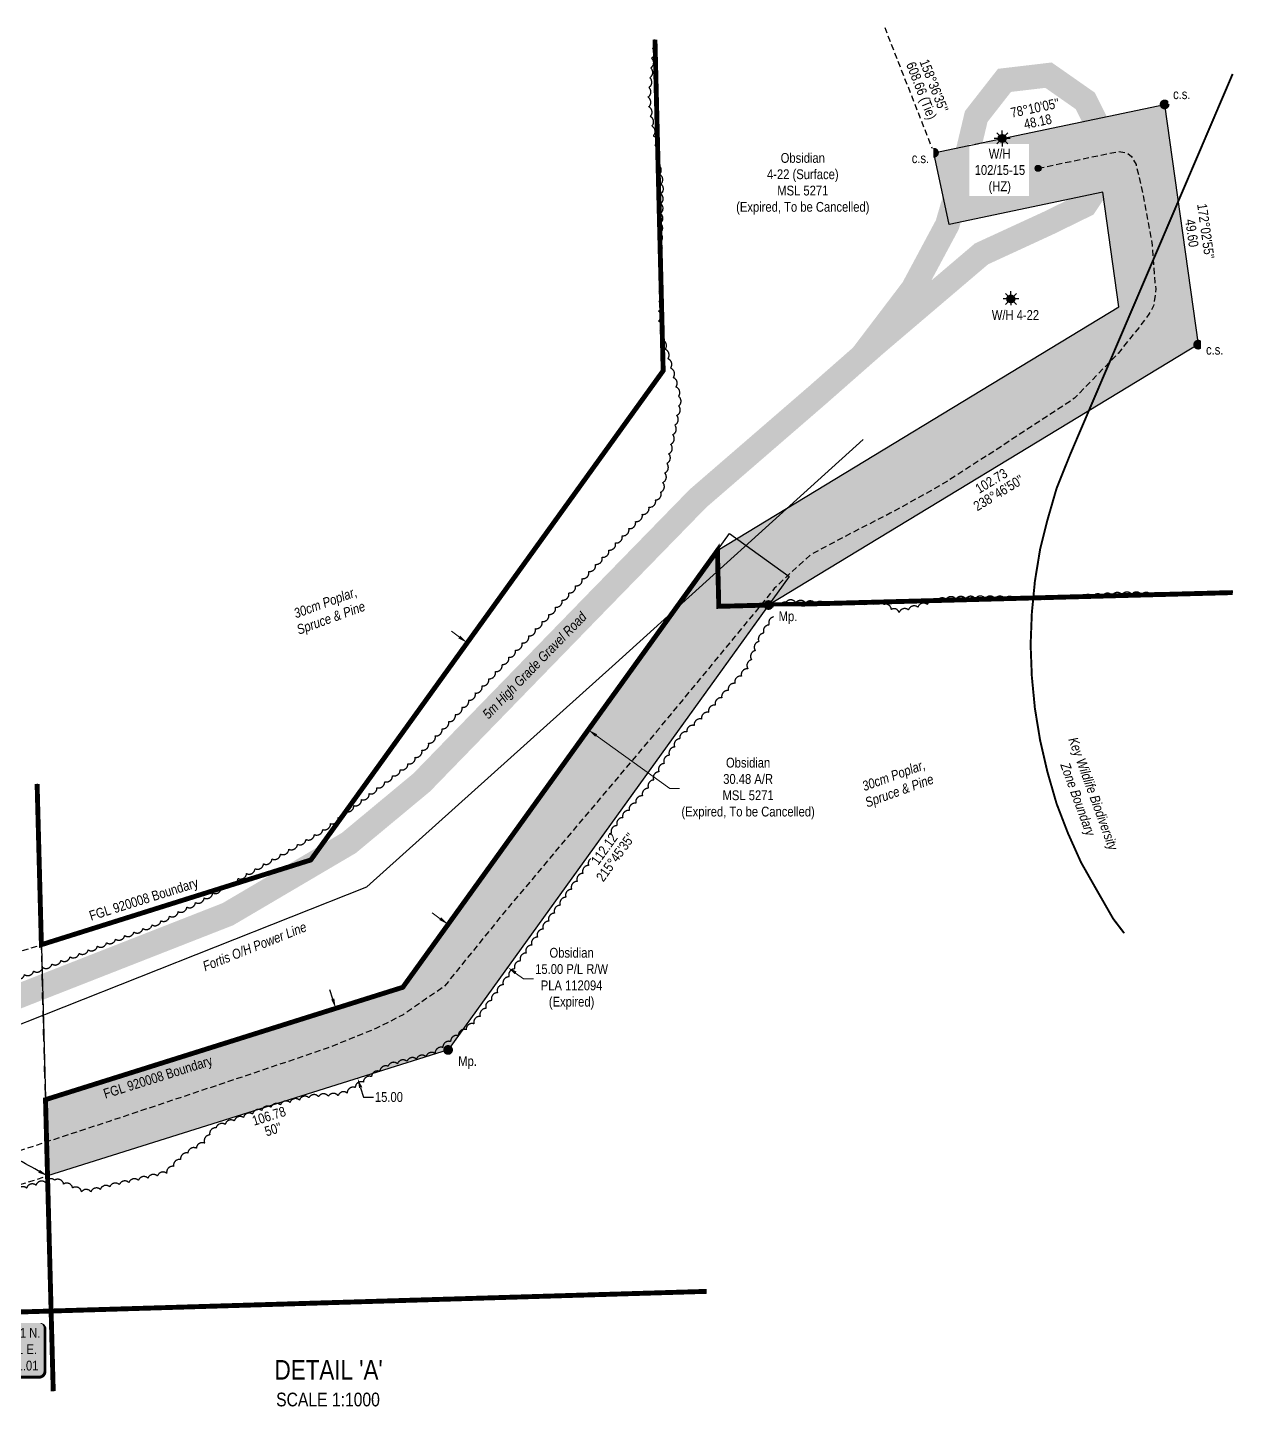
# Model space of a CAD drawing. Extents: x 627382 to 632469, y 5829498 to 5833219.
# Drawn here: x 631235 to 632469, y 5831516 to 5832941 of the extents above; entities that cross this region are included whole.
import ezdxf
from ezdxf.enums import TextEntityAlignment as Align

# ---------------------------------------------------------------- set-up
doc = ezdxf.new("R2010")
doc.units = 0
doc.header["$LTSCALE"] = 5
doc.header["$PDMODE"] = 34
doc.header["$PDSIZE"] = 0.03
for name, pattern in [('0', [1, 1, 0]), ('CENTERLINEX3', [5, 2.5, -1, 0.5, -1]), ('DASHDOT2', [12.7, 6.35, -3.175, 0, -3.175]), ('foc-ACCESSROAD', [3.75, 2.5, -1.25]), ('foc-TIELINE', [1.875, 1.25, -0.625]), ('UG_PIPE', [1.875, 1.25, -0.625])]:
    doc.linetypes.add(name, pattern=pattern)
doc.layers.get('Defpoints').update_dxf_attribs({"color": 9})
doc.layers.add('AS-FMA-T', color=7, linetype='Continuous', true_color=0x00b386)
for name, color, linetype in [('AS-PIPE-UG', 44, 'UG_PIPE'), ('AS-POWER', 104, 'foc-POWER'), ('AS-POWER-T', 104, 'Continuous'), ('AS-ROADS', 254, 'Continuous'), ('AS-SYMBOL', 7, 'Continuous'), ('AS-WILDLIFE', 131, 'DASHDOT2'), ('C-RW', 13, 'Continuous'), ('C-WS', 13, 'foc-ACCESSROAD'), ('C-WS-S', 8, 'Continuous'), ('CG-NOTES', 7, 'Continuous'), ('DETAIL-T', 7, 'Continuous'), ('L-BD', 7, 'Continuous'), ('L-MON', 1, 'Continuous'), ('L-SEC', 7, 'Continuous'), ('L-TIE', 7, 'foc-TIELINE'), ('P-PROPOSED', 10, 'Continuous'), ('P-PROPOSED-H', 21, 'Continuous'), ('P-TXT', 4, 'Continuous'), ('T-BUSH', 110, '0'), ('T-BUSH-T', 110, 'Continuous')]:
    doc.layers.add(name, color=color, linetype=linetype)
doc.layers.add('AS-TRAPPER BOUNDARY', color=7, linetype='CENTERLINEX3', true_color=0xb85c00, transparency=0.6)
for name, color, linetype, lineweight in [('C-AR-T', 13, 'Continuous', 9), ('C-RW-T', 13, 'Continuous', 9), ('C-WS-T', 13, 'Continuous', 9), ('T-TEXT', 48, 'Continuous', 18)]:
    doc.layers.add(name, color=color, linetype=linetype, lineweight=lineweight)
doc.styles.add('240', font='ARIALN.TTF', dxfattribs={"height": 30})
doc.styles.add('80', font='ARIALN.TTF', dxfattribs={"height": 10})
doc.styles.add('80CG', font='ARIALN.TTF', dxfattribs={"height": 10})
doc.styles.add('80L', font='ARIALN.TTF', dxfattribs={"height": 10})
doc.styles.add('80LS', font='ARIALNI.TTF', dxfattribs={"height": 10})
doc.styles.add('foc-LtypeFont', font='ARIALN.TTF', dxfattribs={"height": 7.35})
doc.linetypes.add('foc-POWER', pattern='A,6,-1,["P",foc-LtypeFont,S=0.2,R=0,X=-0.625,Y=-0.75],-1.24,4', length=12.24)
doc.dimstyles.new('Compass 5 000', dxfattribs={"dimscale": 5, "dimtxt": 9, "dimasz": 2, "dimexe": 0.2, "dimexo": 0.0625, "dimgap": 0.5, "dimtad": 0, "dimtih": 1, "dimtoh": 1, "dimzin": 0, "dimdsep": 46, "dimtxsty": '80CG', "dimcen": 0.1, "dimse1": 1, "dimse2": 1, "dimclrd": 256, "dimclrt": 256, "dimaunit": 1, "dimadec": 4, "dimazin": 0, "dimtfac": 0.06, "dimtofl": 0, "dimtmove": 0, "dimatfit": 1, "dimfxl": 0.2, "dimtolj": 1, "dimtzin": 0, "dimlwd": -1, "dimarcsym": 0})

# ---------------------------------------------------------------- blocks, each defined once
blk = doc.blocks.new('GAS')
h = blk.add_hatch(color=255)
h.dxf.hatch_style = 1
edge = h.paths.add_edge_path()
edge.add_arc((0, 0), 0.9, 0, 360)
for p, q in [((-0.81, 0), (-1.62, 0)), ((-0.57, 0.57), (-1.14, 1.14)), ((0, 0.81), (0, 1.62)), ((0.57, 0.57), (1.14, 1.14)), ((1.62, 0), (0.81, 0)), ((-0.57, -0.57), (-1.14, -1.14)), ((0, -0.81), (0, -1.62)), ((1.14, -1.14), (0.57, -0.57))]:
    blk.add_line(p, q)
blk.add_circle((0, 0), 0.8)
blk = doc.blocks.new('RISER')
h = blk.add_hatch(color=255)
h.dxf.hatch_style = 1
edge = h.paths.add_edge_path()
edge.add_arc((0, 0), 0.7, 0, 360)
blk.add_hatch(color=13).paths.add_polyline_path([(0.58, -0.15), (-0.58, -0.15, 0.774597)])
at = {"color": 13}
blk.add_line((-0.58, -0.15), (0.58, -0.15), dxfattribs=at)
blk.add_circle((0, 0), 0.6, dxfattribs=at)
blk = doc.blocks.new('*D63')
at = {"layer": 'C-AR-T', "transparency": 16777216}
for p, q in [((631675.7, 5832318.4), (631667.5, 5832324.3)), ((631815.5, 5832217.7), (631890.8, 5832163.5)), ((631890.8, 5832163.5), (631900.8, 5832163.5))]:
    blk.add_line(p, q, dxfattribs=at)
for points in [[(631676.6, 5832319.8), (631674.7, 5832317.1), (631683.8, 5832312.6)], [(631816.5, 5832219.1), (631814.5, 5832216.4), (631807.4, 5832223.6)]]:
    blk.add_solid(points, dxfattribs=at)
at = {"layer": 'Defpoints', "color": 0, "transparency": 16777216}
for p in [(631683.8, 5832312.6), (631653.3, 5832270.3), (631776.9, 5832181.2)]:
    blk.add_point(p, dxfattribs=at)
at = {"layer": 'C-AR-T', "transparency": 16777216, "insert": (631970.8, 5832163.5), "char_height": 10, "attachment_point": 5, "style": '80CG'}
blk.add_mtext('\\A1;Obsidian\\P30.48 A/R\\PMSL 5271\\P(Expired, To be Cancelled)', dxfattribs=at)
blk = doc.blocks.new('*D64')
at = {"layer": 'C-RW-T', "transparency": 16777216}
for p, q in [((631656.1, 5832030.5), (631648, 5832036.4)), ((631733.2, 5831975), (631741.3, 5831969.2)), ((631741.3, 5831969.2), (631751.3, 5831969.2))]:
    blk.add_line(p, q, dxfattribs=at)
for points in [[(631657.1, 5832031.9), (631655.1, 5832029.2), (631664.2, 5832024.7)], [(631734.1, 5831976.4), (631732.2, 5831973.7), (631725, 5831980.9)]]:
    blk.add_solid(points, dxfattribs=at)
at = {"layer": 'Defpoints', "color": 0, "transparency": 16777216}
for p in [(631664.1, 5832024.5), (631724.9, 5831980.7), (631725, 5831980.9)]:
    blk.add_point(p, dxfattribs=at)
at = {"layer": 'C-RW-T', "transparency": 16777216, "insert": (631790.4, 5831969.2), "char_height": 10, "attachment_point": 5, "style": '80CG'}
blk.add_mtext('\\A1;Obsidian\\P15.00 P/L R/W\\PPLA 112094\\P(Expired)', dxfattribs=at)
blk = doc.blocks.new('PLIA')
at = {"color": 255, "const_width": 1}
blk.add_lwpolyline([(-0.5, 0, 1), (0.5, 0, 1)], format="xyb", close=True, dxfattribs=at)
blk = doc.blocks.new('PLIAA')
blk.add_blockref('PLIA', (0, 0))
blk = doc.blocks.new('PLIB')
at = {"color": 1}
blk.add_circle((0, 0), 0.8, dxfattribs=at)
blk = doc.blocks.new('PLIBB')
blk.add_blockref('PLIB', (0, 0))
blk = doc.blocks.new('PLICC')
for name in ['PLIAA', 'PLIBB']:
    blk.add_blockref(name, (0, 0))
blk = doc.blocks.new('PLI')
blk.add_blockref('PLICC', (0, 0))
blk = doc.blocks.new('*D87')
at = {"layer": 'Defpoints', "color": 0, "transparency": 16777216}
for p in [(631563.3, 5831943.3), (631571.8, 5831867.3), (631585.8, 5831871.7)]:
    blk.add_point(p, dxfattribs=at)
at = {"layer": 'P-TXT', "transparency": 16777216}
for p, q in [((631546.3, 5831948.4), (631543.3, 5831957.9)), ((631574.8, 5831857.8), (631577.8, 5831848.2)), ((631577.8, 5831848.2), (631587.8, 5831848.2))]:
    blk.add_line(p, q, dxfattribs=at)
for points in [[(631547.9, 5831948.9), (631544.7, 5831947.9), (631549.3, 5831938.8)], [(631576.4, 5831858.3), (631573.2, 5831857.3), (631571.8, 5831867.3)]]:
    blk.add_solid(points, dxfattribs=at)
at = {"layer": 'P-TXT', "transparency": 16777216, "insert": (631603.7, 5831848.2), "char_height": 10, "attachment_point": 5, "style": '80CG'}
blk.add_mtext('\\A1;15.00', dxfattribs=at)
blk = doc.blocks.new('*U66')
h = blk.add_hatch(color=254)
edge = h.paths.add_edge_path()
edge.add_line((-36.5, -28.5), (36.5, -28.5))
edge.add_arc((36.5, -22.5), 6, 270, 360)
edge.add_line((42.5, -22.5), (42.5, 21))
edge.add_arc((36.5, 21), 6, 0, 90)
edge.add_line((36.5, 27), (-36.5, 27))
edge.add_arc((-36.5, 21), 6, 90, 180)
edge.add_line((-42.5, 21), (-42.5, -22.5))
edge.add_arc((-36.5, -22.5), 6, 180, 270)
at = {"color": 1, "flags": 128}
blk.add_lwpolyline([(-36.5, -28.5, 3, 3, 0), (36.5, -28.5, 3, 3, 0.414214), (42.5, -22.5, 3, 3, 0), (42.5, 21, 3, 0, 0.414214), (36.5, 27, 0, 0, 0), (-36.5, 27, 0, 0, 0.414214), (-42.5, 21, 0, 0, 0), (-42.5, -22.5, 0, 3, 0.414214)], format="xyseb", close=True, dxfattribs=at)
blk.add_lwpolyline([(-36.3, -18.9, 0, 10, 0), (0, 0, 5, 5, 0)], format="xyseb", dxfattribs=at)
at = {"color": 1, "style": '80'}
blk.add_attdef('ENTER_TEXT_001', (-36, -5), '', height=10, dxfattribs=at)

msp = doc.modelspace()

# ---------------------------------------------------------------- hatches: boundary and pattern name
at = {"layer": 'AS-ROADS'}
h = msp.add_hatch(color=256, dxfattribs=at)
h.dxf.hatch_style = 1
h.paths.add_polyline_path([(632066.638, 5832603.325), (632078.203, 5832614.21), (632129.386, 5832680.136), (632139.59, 5832695.538), (632157.812, 5832688.878), (632157.914, 5832682.818), (632161.079, 5832683.517), (632167.619, 5832685.15), (632179.825, 5832670.533), (632171.873, 5832661.844), (632100.831, 5832601.351), (632082.676, 5832585.632), (632060.433, 5832565.573), (632043.684, 5832551.284), (632023.775, 5832566.666)])
at = {"layer": 'P-PROPOSED-H'}
h = msp.add_hatch(color=256, dxfattribs=at)
h.dxf.hatch_style = 1
h.paths.add_polyline_path([(631664.168, 5831896.368), (631991.663, 5832351.113), (632430.778, 5832617.258), (632396.483, 5832862.808), (632160.773, 5832813.428), (632176.146, 5832740.047), (632333.328, 5832772.976), (632349.695, 5832655.785), (631939.746, 5832407.317), (631617.896, 5831960.411), (631252.718, 5831845.561), (631254.787, 5831767.617)])

# ---------------------------------------------------------------- linework, layer by layer
at = {"layer": 'AS-PIPE-UG', "flags": 128}
msp.add_lwpolyline([(632267.213, 5832797.508), (632329.103, 5832810.553), (632349.318, 5832814.663), (632349.273, 5832814.658), (632358.183, 5832813.328), (632362.498, 5832809.698), (632367.288, 5832801.318), (632374.068, 5832771.488), (632383.803, 5832718.933), (632386.483, 5832680.893), (632387.603, 5832674.198), (632385.203, 5832656.883), (632380.458, 5832648.348), (632371.633, 5832636.563), (632348.863, 5832608.343), (632304.353, 5832562.393), (632224.038, 5832509.613), (632176.658, 5832479.153), (632158.403, 5832468.333), (632115.968, 5832444.863), (632076.298, 5832424.648), (632034.963, 5832402.703), (632008.298, 5832378.483), (631997.593, 5832367.898), (631955.608, 5832316.808), (631877.078, 5832221.708), (631722.818, 5832038.568), (631660.263, 5831961.303), (631618.178, 5831932.368), (631590.413, 5831918.238), (631541.743, 5831898.498), (631457.338, 5831869.913), (631318.688, 5831823.628), (631081.988, 5831745.798), (630882.543, 5831682.158), (630662.973, 5831604.023), (630527.628, 5831568.318), (630474.693, 5831560.663), (630408.073, 5831595.198), (630375.203, 5831610.733), (630312.071, 5831647.005)], dxfattribs=at)
at = {"layer": 'AS-POWER', "flags": 128}
msp.add_lwpolyline([(630369.17, 5831765.163), (630654.568, 5831695.203), (631116.673, 5831879.128), (631581.073, 5832063.223), (631835.183, 5832291.393), (632088.348, 5832520.208)], dxfattribs=at)
at = {"layer": 'AS-ROADS', "const_width": 25, "flags": 128}
msp.add_lwpolyline([(632086.886, 5832605.286), (632139.338, 5832674.363), (632174.353, 5832739.753), (632192.338, 5832801.598), (632203.943, 5832850.413), (632232.823, 5832887.408), (632277.813, 5832892.708), (632315.498, 5832866.333), (632334.718, 5832827.673), (632335.428, 5832790.263), (632315.213, 5832759.918), (632277.893, 5832741.638), (632209.328, 5832710.033), (632101.433, 5832618.193), (632041.748, 5832565.733), (631919.583, 5832460.098), (631814.668, 5832352.508), (631637.308, 5832169.878), (631562.718, 5832107.903), (631439.093, 5832035.118), (631138.998, 5831917.488)], dxfattribs=at)
at = {"layer": 'AS-TRAPPER BOUNDARY', "color": 114, "true_color": 0x008f47, "const_width": 4.998, "flags": 128}
for points in [[(631875.599, 5832929.001), (631884.002, 5832590.607), (631523.871, 5832090.545), (631248.512, 5832003.944), (631244.15, 5832168.219)], [(631260.63, 5831547.57), (631252.718, 5831845.561), (631617.896, 5831960.411), (631939.43, 5832406.878), (631940.848, 5832349.758), (632466.033, 5832363.842)]]:
    msp.add_lwpolyline(points, dxfattribs=at)
at = {"layer": 'AS-TRAPPER BOUNDARY', "const_width": 4.998, "flags": 128}
msp.add_lwpolyline([(630295.819, 5831603.597), (631157.933, 5831626.488), (631928.5, 5831649.602)], dxfattribs=at)
at = {"layer": 'C-RW'}
msp.add_lwpolyline([(631664.168, 5831896.368), (631254.787, 5831767.617), (631252.718, 5831845.561), (631617.896, 5831960.411), (631951.841, 5832424.112), (632012.68, 5832380.297), (631664.168, 5831896.368)], close=True, dxfattribs=at)
at = {"layer": 'C-WS', "flags": 128}
msp.add_lwpolyline([(632466.033, 5832363.842), (631940.848, 5832349.758), (631939.43, 5832406.878), (631617.896, 5831960.411), (631252.718, 5831845.561), (631248.512, 5832003.944), (631523.871, 5832090.545), (631884.002, 5832590.607), (631875.599, 5832929.001)], dxfattribs=at)
at = {"layer": 'L-SEC'}
for p, q in [((631244.15, 5832168.219), (631258.464, 5831629.158)), ((631258.464, 5831629.158), (631928.322, 5831649.309)), ((631258.464, 5831629.158), (631260.63, 5831547.57))]:
    msp.add_line(p, q, dxfattribs=at)
at = {"layer": 'L-TIE'}
for p, q in [((632160.773, 5832813.428), (632110.79, 5832941.035)), ((631523.871, 5832090.545), (631567.713, 5832151.458)), ((631452.433, 5832068.098), (631523.871, 5832090.545)), ((631148.744, 5831972.566), (631248.512, 5832003.944)), ((631154.983, 5831736.228), (631254.787, 5831767.617))]:
    msp.add_line(p, q, dxfattribs=at)
at = {"layer": 'T-BUSH', "flags": 128}
for points in [[(630389.261, 5831806.738, 0.39739033), (630397.637, 5831806.834, 0.52056705), (630407.45, 5831804.926, 0.52056705), (630417.246, 5831802.935, 0.52056705), (630427.033, 5831800.897, 0.52056705), (630436.82, 5831798.86, 0.52056705), (630446.607, 5831796.823, 0.52056705), (630456.394, 5831794.786, 0.52056705), (630466.18, 5831792.749, 0.52056705), (630475.967, 5831790.712, 0.52056705), (630485.754, 5831788.674, 0.52056705), (630495.541, 5831786.637, 0.52056705), (630505.406, 5831785.063, 0.52056705), (630515.317, 5831783.756, 0.52056705), (630525.228, 5831782.449, 0.52056705), (630535.139, 5831781.142, 0.52056705), (630545.049, 5831779.834, 0.52056705), (630554.96, 5831778.527, 0.52056705), (630564.871, 5831777.22, 0.52056705), (630574.855, 5831777.03, 0.52056705), (630584.851, 5831777.033, 0.52056705), (630594.848, 5831777.035, 0.52056705), (630604.845, 5831777.038, 0.52056705), (630614.841, 5831777.041, 0.52056705), (630624.803, 5831777.627, 0.52056705), (630634.73, 5831778.809, 0.52056705), (630644.656, 5831779.991, 0.52056705), (630654.583, 5831781.173, 0.52056705), (630664.509, 5831782.355, 0.52056705), (630674.179, 5831784.85, 0.52056705), (630683.818, 5831787.499, 0.52056705), (630693.457, 5831790.148, 0.52056705), (630703.096, 5831792.797, 0.52056705), (630712.736, 5831795.446, 0.52056705), (630722.375, 5831798.095, 0.52056705), (630732.014, 5831800.744, 0.52056705), (630741.653, 5831803.393, 0.52056705), (630751.292, 5831806.042, 0.52056705), (630760.932, 5831808.691, 0.52056705), (630770.519, 5831811.509, 0.52056705), (630779.987, 5831814.717, 0.52056705), (630789.455, 5831817.924, 0.52056705), (630798.923, 5831821.132, 0.52056705), (630808.391, 5831824.339, 0.52056705), (630817.859, 5831827.547, 0.52056705), (630827.327, 5831830.755, 0.52056705), (630836.795, 5831833.962, 0.52056705), (630846.263, 5831837.17, 0.52056705), (630855.731, 5831840.377, 0.52056705), (630865.199, 5831843.585, 0.52056705), (630874.667, 5831846.792, 0.52056705), (630884.135, 5831850, 0.52056705), (630893.642, 5831852.866, 0.52056705), (630903.584, 5831851.826, 0.52056705), (630913.209, 5831853.634, 0.52056705), (630922.679, 5831856.835, 0.52056705), (630932.15, 5831860.037, 0.52056705), (630941.62, 5831863.238, 0.52056705), (630951.09, 5831866.439, 0.52056705), (630960.56, 5831869.64, 0.52056705), (630970.031, 5831872.841, 0.52056705), (630979.501, 5831876.042, 0.52056705), (630988.971, 5831879.243, 0.52056705), (630998.37, 5831882.641, 0.52056705), (631007.685, 5831886.268, 0.52056705), (631017, 5831889.896, 0.52056705), (631026.316, 5831893.523, 0.52056705), (631035.631, 5831897.15, 0.52056705), (631044.946, 5831900.777, 0.52056705), (631054.262, 5831904.404, 0.52056705), (631063.577, 5831908.031, 0.52056705), (631072.893, 5831911.658, 0.52056705), (631082.208, 5831915.285, 0.52056705), (631091.523, 5831918.912, 0.52056705), (631100.839, 5831922.539, 0.52056705), (631110.154, 5831926.166, 0.52056705), (631119.47, 5831929.793, 0.52056705), (631128.785, 5831933.42, 0.52056705), (631138.1, 5831937.048, 0.52056705), (631147.416, 5831940.675, 0.52056705), (631156.731, 5831944.302, 0.52056705), (631166.046, 5831947.929, 0.52056705), (631175.362, 5831951.556, 0.52056705), (631184.677, 5831955.183, 0.52056705), (631193.993, 5831958.81, 0.52056705), (631203.308, 5831962.437, 0.52056705), (631212.623, 5831966.064, 0.52056705), (631221.939, 5831969.691, 0.52056705), (631231.254, 5831973.318, 0.52056705), (631240.57, 5831976.945, 0.52056705), (631249.885, 5831980.572, 0.52056705), (631259.2, 5831984.199, 0.52056705), (631268.516, 5831987.827, 0.52056705), (631277.831, 5831991.454, 0.52056705), (631287.146, 5831995.081, 0.52056705), (631296.462, 5831998.708, 0.52056705), (631305.777, 5832002.335, 0.52056705), (631315.093, 5832005.962, 0.52056705), (631324.408, 5832009.589, 0.52056705), (631333.723, 5832013.216, 0.52056705), (631343.039, 5832016.843, 0.52056705), (631352.354, 5832020.47, 0.52056705), (631361.67, 5832024.097, 0.52056705), (631370.663, 5832028.433, 0.52056705), (631379.517, 5832033.073, 0.52056705), (631388.371, 5832037.713, 0.52056705), (631397.226, 5832042.354, 0.52056705), (631406.08, 5832046.994, 0.52056705), (631414.9, 5832051.697, 0.52056705), (631423.566, 5832056.68, 0.52056705), (631432.232, 5832061.663, 0.52056705), (631440.898, 5832066.647, 0.52056705), (631449.564, 5832071.63, 0.52056705), (631458.23, 5832076.614, 0.52056705), (631466.896, 5832081.597, 0.52056705), (631475.562, 5832086.58, 0.52056705), (631484.228, 5832091.564, 0.52056705), (631492.893, 5832096.547, 0.52056705), (631501.559, 5832101.53, 0.52056705), (631510.225, 5832106.514, 0.52056705), (631518.891, 5832111.497, 0.52056705), (631527.557, 5832116.48, 0.52056705), (631536.125, 5832121.61, 0.52056705), (631544.031, 5832127.728, 0.52056705), (631551.937, 5832133.845, 0.52056705), (631559.843, 5832139.963, 0.52056705), (631567.749, 5832146.081, 0.52056705), (631575.655, 5832152.198, 0.52056705), (631583.562, 5832158.316, 0.52056705), (631591.468, 5832164.434, 0.52056705), (631599.374, 5832170.551, 0.52056705), (631607.28, 5832176.669, 0.52056705), (631615.186, 5832182.787, 0.52056705), (631623.092, 5832188.905, 0.52056705), (631630.595, 5832195.465, 0.52056705), (631637.418, 5832202.77, 0.52056705), (631644.242, 5832210.076, 0.52056705), (631651.065, 5832217.382, 0.52056705), (631657.889, 5832224.687, 0.52056705), (631664.712, 5832231.993, 0.52056705), (631671.536, 5832239.298, 0.52056705), (631678.36, 5832246.604, 0.52056705), (631685.183, 5832253.909, 0.52056705), (631692.007, 5832261.215, 0.52056705), (631698.83, 5832268.52, 0.52056705), (631705.654, 5832275.826, 0.52056705), (631712.477, 5832283.131, 0.52056705), (631719.301, 5832290.437, 0.52056705), (631726.125, 5832297.743, 0.52056705), (631732.948, 5832305.048, 0.52056705), (631739.772, 5832312.354, 0.52056705), (631746.595, 5832319.659, 0.52056705), (631753.419, 5832326.965, 0.52056705), (631760.242, 5832334.27, 0.52056705), (631767.066, 5832341.576, 0.52056705), (631773.889, 5832348.881, 0.52056705), (631780.713, 5832356.187, 0.52056705), (631787.537, 5832363.492, 0.52056705), (631794.36, 5832370.798, 0.52056705), (631801.184, 5832378.104, 0.52056705), (631808.007, 5832385.409, 0.52056705), (631814.831, 5832392.715, 0.52056705), (631821.654, 5832400.02, 0.52056705), (631828.478, 5832407.326, 0.52056705), (631835.302, 5832414.631, 0.52056705), (631842.125, 5832421.937, 0.52056705), (631848.949, 5832429.242, 0.52056705), (631855.772, 5832436.548, 0.52056705), (631862.596, 5832443.853, 0.52056705), (631869.419, 5832451.159, 0.52056705), (631876.243, 5832458.465, 0.52056705), (631881.527, 5832466.568, 0.52056705), (631883.561, 5832476.356, 0.52056705), (631885.594, 5832486.143, 0.52056705), (631887.628, 5832495.931, 0.52056705), (631889.662, 5832505.718, 0.52056705), (631891.696, 5832515.506, 0.52056705), (631893.73, 5832525.293, 0.52056705), (631895.764, 5832535.081, 0.52056705), (631897.798, 5832544.868, 0.52056705), (631899.831, 5832554.656, 0.52056705), (631899.675, 5832564.364, 0.52056705), (631896.937, 5832573.978, 0.52056705), (631894.199, 5832583.592, 0.52056705), (631891.461, 5832593.207, 0.52056705), (631888.724, 5832602.821, 0.52056705), (631885.986, 5832612.435, 0.52056705), (631883.248, 5832622.05, 0.52056705), (631880.51, 5832631.664, 0.52056705), (631879.174, 5832641.461, 0.52056705), (631879.356, 5832651.456, 0.52056705), (631879.537, 5832661.451, 0.52056705), (631879.719, 5832671.446, 0.52056705), (631879.901, 5832681.441, 0.52056705), (631880.083, 5832691.436, 0.52056705), (631880.264, 5832701.431, 0.52056705), (631880.446, 5832711.426, 0.52056705), (631880.628, 5832721.421, 0.52056705), (631880.81, 5832731.416, 0.52056705), (631880.991, 5832741.411, 0.52056705), (631881.173, 5832751.406, 0.52056705), (631881.355, 5832761.401, 0.52056705), (631881.537, 5832771.396, 0.52056705), (631881.718, 5832781.391, 0.52056705), (631880.209, 5832791.267, 0.52056705), (631878.637, 5832801.14, 0.52056705), (631877.066, 5832811.012, 0.52056705), (631875.494, 5832820.884, 0.52056705), (631873.923, 5832830.756, 0.52056705), (631872.351, 5832840.629, 0.52056705), (631870.779, 5832850.501, 0.52056705), (631869.208, 5832860.373, 0.52056705), (631868.381, 5832870.269, 0.52056705), (631869.325, 5832880.221, 0.52056705), (631870.27, 5832890.173, 0.52056705), (631871.214, 5832900.125, 0.52056705), (631872.158, 5832910.077, 0.52056705), (631873.103, 5832920.029, 0.45226851), (631874.969, 5832929.001, 0.45226851)], [(632466.033, 5832364.656, 0.16403267), (632462.793, 5832362.495, 0.52056705), (632452.802, 5832362.138, 0.52056705), (632442.812, 5832361.781, 0.52056705), (632432.822, 5832361.424, 0.52056705), (632422.832, 5832361.068, 0.52056705), (632412.842, 5832360.711, 0.52056705), (632402.851, 5832360.53, 0.52056705), (632392.861, 5832360.882, 0.52056705), (632382.87, 5832361.234, 0.52056705), (632372.88, 5832361.586, 0.52056705), (632362.89, 5832361.938, 0.52056705), (632352.91, 5832361.655, 0.52056705), (632342.938, 5832360.961, 0.52056705), (632332.965, 5832360.268, 0.52056705), (632322.993, 5832359.574, 0.52056705), (632313.02, 5832358.881, 0.52056705), (632303.047, 5832358.188, 0.52056705), (632293.075, 5832357.494, 0.52056705), (632283.102, 5832356.801, 0.52056705), (632273.121, 5832356.493, 0.52056705), (632263.127, 5832356.721, 0.52056705), (632253.133, 5832356.949, 0.52056705), (632243.139, 5832357.177, 0.52056705), (632233.145, 5832357.406, 0.52056705), (632223.151, 5832357.634, 0.52056705), (632213.157, 5832357.771, 0.52056705), (632203.162, 5832357.571, 0.52056705), (632193.168, 5832357.371, 0.52056705), (632183.173, 5832357.17, 0.52056705), (632173.178, 5832356.97, 0.52056705), (632163.537, 5832354.432, 0.52056705), (632153.929, 5832351.672, 0.52056705), (632144.321, 5832348.913, 0.52056705), (632134.712, 5832346.153, 0.52056705), (632125.104, 5832343.394, 0.52056705), (632117.188, 5832346.506, 0.52056705), (632109.484, 5832351.617, 0.52056705), (632099.487, 5832351.556, 0.52056705), (632089.491, 5832351.495, 0.52056705), (632079.494, 5832351.434, 0.52056705), (632069.498, 5832351.373, 0.52056705), (632059.503, 5832351.384, 0.52056705), (632049.521, 5832351.914, 0.52056705), (632039.538, 5832352.444, 0.52056705), (632029.556, 5832352.975, 0.52056705), (632019.573, 5832353.505, 0.52056705), (632009.591, 5832354.035, 0.52056705), (632003.182, 5832347.537, 0.52056705), (631997.73, 5832339.158, 0.52056705), (631992.279, 5832330.779, 0.52056705), (631986.827, 5832322.4, 0.52056705), (631981.769, 5832313.816, 0.52056705), (631978.044, 5832304.539, 0.52056705), (631974.319, 5832295.262, 0.52056705), (631970.595, 5832285.986, 0.52056705), (631963.989, 5832278.506, 0.52056705), (631957.294, 5832271.083, 0.52056705), (631950.599, 5832263.659, 0.52056705), (631943.904, 5832256.236, 0.52056705), (631937.209, 5832248.812, 0.52056705), (631930.514, 5832241.389, 0.52056705), (631923.161, 5832234.632, 0.52056705), (631915.654, 5832228.03, 0.52056705), (631908.147, 5832221.429, 0.52056705), (631901.087, 5832214.445, 0.52056705), (631895.728, 5832206.006, 0.52056705), (631890.369, 5832197.567, 0.52056705), (631885.011, 5832189.128, 0.52056705), (631879.652, 5832180.689, 0.52056705), (631874.293, 5832172.25, 0.52056705), (631868.935, 5832163.811, 0.52056705), (631862.796, 5832155.968, 0.52056705), (631856.063, 5832148.579, 0.52056705), (631849.331, 5832141.189, 0.52056705), (631842.638, 5832133.767, 0.52056705), (631836.83, 5832125.631, 0.52056705), (631831.022, 5832117.495, 0.52056705), (631825.215, 5832109.358, 0.52056705), (631819.407, 5832101.222, 0.52056705), (631813.599, 5832093.085, 0.52056705), (631807.791, 5832084.949, 0.52056705), (631801.983, 5832076.812, 0.52056705), (631796.176, 5832068.676, 0.52056705), (631790.368, 5832060.54, 0.52056705), (631784.56, 5832052.403, 0.52056705), (631778.752, 5832044.267, 0.52056705), (631772.944, 5832036.13, 0.52056705), (631767.137, 5832027.994, 0.52056705), (631761.329, 5832019.858, 0.52056705), (631755.521, 5832011.721, 0.52056705), (631749.713, 5832003.585, 0.52056705), (631743.905, 5831995.448, 0.52056705), (631738.097, 5831987.312, 0.52056705), (631732.29, 5831979.175, 0.52056705), (631726.444, 5831971.067, 0.52056705), (631720.564, 5831962.982, 0.52056705), (631714.685, 5831954.897, 0.52056705), (631708.806, 5831946.812, 0.52056705), (631702.926, 5831938.727, 0.52056705), (631697.047, 5831930.642, 0.52056705), (631690.6, 5831923.111, 0.52056705), (631682.653, 5831917.048, 0.52056705), (631674.706, 5831910.984, 0.52056705), (631666.758, 5831904.92, 0.52056705), (631658.811, 5831898.856, 0.52056705), (631650.863, 5831892.792, 0.52056705), (631641.575, 5831889.527, 0.52056705), (631631.87, 5831887.129, 0.52056705), (631622.165, 5831884.732, 0.52056705), (631612.46, 5831882.335, 0.52056705), (631602.868, 5831879.672, 0.52056705), (631594.393, 5831874.369, 0.52056705), (631585.919, 5831869.067, 0.52056705), (631577.598, 5831863.528, 0.52056705), (631569.314, 5831857.933, 0.52056705), (631561.029, 5831852.338, 0.52056705), (631551.777, 5831849.646, 0.52056705), (631541.793, 5831849.149, 0.52056705), (631531.809, 5831848.651, 0.52056705), (631521.906, 5831847.605, 0.52056705), (631512.215, 5831845.154, 0.52056705), (631502.524, 5831842.703, 0.52056705), (631492.832, 5831840.251, 0.52056705), (631483.141, 5831837.8, 0.52056705), (631473.73, 5831834.46, 0.52056705), (631464.387, 5831830.904, 0.52056705), (631455.044, 5831827.349, 0.52056705), (631445.701, 5831823.794, 0.52056705), (631436.358, 5831820.239, 0.52056705), (631427.015, 5831816.684, 0.52056705), (631420.604, 5831809.598, 0.52056705), (631415.396, 5831801.066, 0.52056705), (631406.89, 5831795.938, 0.52056705), (631398.195, 5831791.006, 0.52056705), (631390.755, 5831784.425, 0.52056705), (631383.689, 5831777.354, 0.52056705), (631376.623, 5831770.282, 0.52056705), (631367.144, 5831767.576, 0.52056705), (631357.398, 5831765.354, 0.52056705), (631347.651, 5831763.131, 0.52056705), (631337.905, 5831760.909, 0.52056705), (631328.159, 5831758.686, 0.52056705), (631318.416, 5831756.448, 0.52056705), (631308.756, 5831753.876, 0.52056705), (631299.096, 5831751.305, 0.52056705), (631289.632, 5831751.389, 0.52056705), (631280.457, 5831755.357, 0.52056705), (631271.282, 5831759.325, 0.52056705), (631262.107, 5831763.293, 0.52056705), (631252.562, 5831760.967, 0.52056705), (631242.985, 5831758.1, 0.52056705), (631233.408, 5831755.234, 0.52056705), (631223.831, 5831752.367, 0.52056705), (631214.254, 5831749.5, 0.52056705), (631204.731, 5831746.476, 0.52056705), (631195.375, 5831742.955, 0.52056705), (631186.019, 5831739.433, 0.52056705), (631176.663, 5831735.912, 0.52056705), (631167.307, 5831732.391, 0.52056705), (631157.951, 5831728.87, 0.52056705), (631148.596, 5831725.348, 0.52056705), (631139.24, 5831721.827, 0.52056705), (631129.884, 5831718.306, 0.52056705), (631120.434, 5831715.143, 0.52056705), (631110.555, 5831713.616, 0.52056705), (631100.675, 5831712.088, 0.52056705), (631090.796, 5831710.561, 0.52056705), (631080.917, 5831709.034, 0.52056705), (631071.038, 5831707.507, 0.52056705), (631061.158, 5831705.979, 0.52056705), (631051.513, 5831703.822, 0.52056705), (631043.026, 5831698.539, 0.52056705), (631034.539, 5831693.257, 0.52056705), (631026.052, 5831687.974, 0.52056705), (631017.565, 5831682.692, 0.52056705), (631009.078, 5831677.409, 0.52056705), (631000.592, 5831672.127, 0.52056705), (630991.62, 5831668.356, 0.52056705), (630981.644, 5831667.716, 0.52056705), (630971.668, 5831667.077, 0.52056705), (630961.691, 5831666.438, 0.52056705), (630951.922, 5831664.576, 0.52056705), (630942.293, 5831661.893, 0.52056705), (630932.663, 5831659.21, 0.52056705), (630923.303, 5831655.717, 0.52056705), (630913.99, 5831652.084, 0.52056705), (630904.677, 5831648.45, 0.52056705), (630895.364, 5831644.817, 0.52056705), (630886.052, 5831641.183, 0.52056705), (630876.739, 5831637.55, 0.52056705), (630867.426, 5831633.916, 0.52056705), (630858.113, 5831630.282, 0.52056705), (630848.8, 5831626.649, 0.52056705), (630839.407, 5831623.242, 0.52056705), (630829.881, 5831620.211, 0.52056705), (630820.355, 5831617.181, 0.52056705), (630810.829, 5831614.15, 0.52056705), (630801.302, 5831611.12, 0.52056705), (630791.802, 5831608.009, 0.52056705), (630782.325, 5831604.83, 0.52056705), (630772.847, 5831601.65, 0.52056705), (630763.37, 5831598.47, 0.52056705), (630753.893, 5831595.291, 0.52056705), (630744.415, 5831592.111, 0.52056705), (630734.938, 5831588.931, 0.52056705), (630725.46, 5831585.752, 0.52056705), (630715.891, 5831582.869, 0.52056705), (630706.273, 5831580.143, 0.52056705), (630696.656, 5831577.417, 0.52056705), (630687.038, 5831574.691, 0.52056705), (630677.42, 5831571.965, 0.52056705), (630667.802, 5831569.239, 0.52056705), (630658.185, 5831566.512, 0.52056705), (630648.567, 5831563.786, 0.52056705), (630638.949, 5831561.06, 0.52056705), (630629.331, 5831558.334, 0.52056705), (630619.715, 5831555.605, 0.52056705), (630610.099, 5831552.872, 0.52056705), (630600.483, 5831550.139, 0.52056705), (630590.867, 5831547.406, 0.52056705), (630581.252, 5831544.673, 0.52056705), (630571.636, 5831541.94, 0.52056705), (630562.02, 5831539.207, 0.52056705), (630552.404, 5831536.474, 0.52056705), (630542.789, 5831533.741, 0.52056705), (630533.173, 5831531.008, 0.52056705), (630523.557, 5831528.275, 0.52056705), (630513.941, 5831525.542, 0.52056705), (630504.326, 5831522.809, 0.52056705), (630494.71, 5831520.076, 0.52056705), (630485.094, 5831517.343, 0.52056705), (630475.248, 5831516.157, 0.52056705), (630465.253, 5831515.966, 0.52056705), (630456.364, 5831519.078, 0.52056705), (630448.499, 5831525.249, 0.52056705), (630440.634, 5831531.419, 0.52056705), (630432.604, 5831537.368, 0.52056705), (630424.444, 5831543.143, 0.52056705), (630416.284, 5831548.918, 0.52056705), (630408.124, 5831554.693, 0.52056705), (630399.864, 5831560.317, 0.52056705), (630391.392, 5831565.623, 0.52056705), (630382.919, 5831570.928, 0.52056705), (630374.447, 5831576.234, 0.52056705), (630365.396, 5831580.352, 0.52056705), (630355.994, 5831583.749, 0.52056705), (630346.593, 5831587.147, 0.52056705), (630337.191, 5831590.544, 0.52056705), (630327.79, 5831593.942, 0.52056705), (630318.579, 5831597.816, 0.52056705), (630309.427, 5831601.839, 0.52056705), (630300.276, 5831605.861, 0.29635111), (630295.633, 5831610.62)]]:
    msp.add_lwpolyline(points, format="xyb", dxfattribs=at)

# ---------------------------------------------------------------- block references
at = {"layer": 'C-WS-S', "xscale": 4.998301600000004, "yscale": 4.998301600000004, "zscale": 4.998301600000004}
msp.add_blockref('GAS', (632239.408, 5832663.978), dxfattribs=at)
at = {"layer": 'DETAIL-T'}
ref = msp.add_blockref('*U66', (631209.733, 5831590.391), dxfattribs=dict(at, xscale=0.999320755382503, yscale=0.999320755382503, zscale=0.999320755382503))
ref.add_attrib('ENTER_TEXT_001', '5832282.71 N.', (631172.439, 5831602.156), dxfattribs={"layer": '0', "color": 1, "height": 9.99321, "style": '80'})
ref.add_attrib('ENTER_TEXT_002', '529885.31 E.', (631175.936, 5831585.46), dxfattribs={"layer": '0', "color": 1, "height": 9.99321, "style": '80'})
ref.add_attrib('ENTER_TEXT_003', 'Elev.= 951.01', (631175.169, 5831568.763), dxfattribs={"layer": '0', "color": 1, "height": 9.99321, "style": '80'})
at = {"layer": 'L-MON', "xscale": 4.998301600000002, "yscale": 4.998301600000002, "zscale": 4.998301600000002}
for p in [(632396.483, 5832862.808), (632160.773, 5832813.428), (632430.778, 5832617.258), (631664.168, 5831896.368)]:
    msp.add_blockref('PLI', p, dxfattribs=at)

# ---------------------------------------------------------------- texts
at = {"layer": 'AS-FMA-T', "style": '80L'}
for p in [(631299.322, 5832028.423), (631313.836, 5831846.535)]:
    msp.add_text('FGL 920008 Boundary', height=9.99076, rotation=17.458497, dxfattribs=at).set_placement(p)
at = {"layer": 'AS-POWER-T', "insert": (631398.115, 5831980.412), "char_height": 9.99241, "attachment_point": 1, "rotation": 21.624104, "style": '80L'}
msp.add_mtext_dynamic_manual_height_columns('\\pi15.191;{\\fArial Narrow|b0|i1|c0|p34;Fortis O/H Power Line}', width=142.14576, gutter_width=49.979, heights=[0], dxfattribs=at)
at = {"layer": 'AS-WILDLIFE', "insert": (632314.314, 5832154.99), "char_height": 10, "attachment_point": 5, "rotation": 290.1239, "style": '240'}
msp.add_mtext_dynamic_manual_height_columns('{\\fArial Narrow|b0|i1|c0|p34;Key Wildlife Biodiversity\\PZone Boundary}', width=122.39877, gutter_width=45, heights=[0], dxfattribs=at)
at = {"layer": 'C-WS-T', "insert": (632026.694, 5832781.613), "char_height": 9.9966, "attachment_point": 5, "style": '80CG'}
msp.add_mtext('\\A1;Obsidian\\P4-22 (Surface)\\PMSL 5271\\P(Expired, To be Cancelled)', dxfattribs=at)
at = {"layer": 'CG-NOTES', "color": 3, "insert": (631485.873, 5831579.387), "char_height": 19.98606, "width": 109.6324, "attachment_point": 1, "style": '80CG'}
msp.add_mtext("\\pi0.95881,t160.85;DETAIL 'A'\\P\\pi2.5627,tz;{\\H0.7x;SCALE 1:1000}", dxfattribs=at)
at = {"layer": 'L-BD', "style": '80L'}
for s, rotation, p in [('608.66 (Tie)', 291.3904, (632146.844, 5832876.398)), ("158°36'35''", 291.3904, (632160.806, 5832881.867)), ("78°10'05''", 11.832, (632263.907, 5832859.292)), ('48.18', 11.832, (632266.828, 5832845.349)), ("172°02'55''", 277.9508, (632438.548, 5832733.265)), ('49.60', 277.9508, (632424.44, 5832731.295)), ("238°46'50''", 31.2198, (632226.75, 5832465.836)), ('102.73', 31.2198, (632219.367, 5832478.018)), ("215°45'35''", 54.2396, (631835.323, 5832093.4)), ('106.78', 17.4524, (631481.064, 5831828.832)), ("50''", 17.4524, (631485.336, 5831815.243))]:
    msp.add_text(s, height=9.9966, rotation=rotation, dxfattribs=at).set_placement(p, align=Align.MIDDLE)
at = {"layer": 'T-BUSH-T', "char_height": 10, "width": 73.04679, "attachment_point": 2, "rotation": 20, "style": '80LS'}
for insert in [(631536.985, 5832358.382), (632117.875, 5832181.722)]:
    msp.add_mtext('30cm Poplar,\\PSpruce & Pine', dxfattribs=dict(at, insert=insert))
at = {"layer": 'T-TEXT', "insert": (631748.893, 5832292.974), "char_height": 9.9966, "width": 145.78716, "attachment_point": 2, "rotation": 45.83871, "style": '80LS'}
msp.add_mtext('5m High Grade Gravel Road', dxfattribs=at)

# ---------------------------------------------------------------- dimensions: what is measured, and where the dimension line sits
at = {"layer": 'C-RW-T'}
dim = msp.add_aligned_dim(p1=(631664.056, 5832024.506), p2=(631724.895, 5831980.691), distance=0.24, text='Obsidian\\P15.00 P/L R/W\\PPLA 112094\\P(Expired)', dimstyle='Compass 5 000', dxfattribs=at)
dim.commit()
dim.dimension.update_dxf_attribs({"geometry": '*D64', "text_midpoint": (631790.351, 5831969.199)})
at = {"layer": 'P-TXT'}
dim = msp.add_linear_dim(base=(631571.794, 5831867.316), p1=(631563.338, 5831943.252), p2=(631585.832, 5831871.732), angle=287.458497, text='15.00', dimstyle='Compass 5 000', dxfattribs=at)
dim.commit()
dim.dimension.update_dxf_attribs({"geometry": '*D87', "text_midpoint": (631603.732, 5831848.238), "dimtype": 161})

# ---------------------------------------------------------------- leaders
at = {"layer": 'L-BD', "path_type": 1}
msp.add_leader([(631254.787, 5831767.617), (631202.97, 5831796.192)], dimstyle='Compass 5 000', override={"dimgap": 0.5, "dimtad": 0}, dxfattribs=at)

# ---------------------------------------------------------------- next in the draw order: texts
at = {"layer": 'C-WS-T', "attachment_point": 1, "style": '80L', "bg_fill": 2}
for s, insert, char_height, width in [('\\pi15.016;W/H \\P\\pi0.66315;102/15-15\\P\\pi14.838;(HZ)', (632201.725, 5832817.427), 9.98843, 51.15943), ('W/H 4-22', (632219.874, 5832652.539), 9.9884, 47.81405)]:
    msp.add_mtext(s, dxfattribs=dict(at, insert=insert, char_height=char_height, width=width))
at = {"layer": 'L-BD', "insert": (631823.764, 5832101.725), "char_height": 9.9966, "width": 28.61598, "attachment_point": 5, "rotation": 54.2396, "style": '80L', "bg_fill": 3, "box_fill_scale": 1.15, "bg_fill_color": 256, "bg_fill_true_color": 256, "bg_fill_transparency": 0}
msp.add_mtext('112.12', dxfattribs=at)
at = {"layer": 'L-MON', "insert": (632002.016, 5832344.682), "char_height": 9.9884, "attachment_point": 1, "style": '80L', "bg_fill": 2}
msp.add_mtext_dynamic_manual_height_columns('Mp.', width=18.19625, gutter_width=50, heights=[0], dxfattribs=at)

# ---------------------------------------------------------------- next in the draw order: linework, layer by layer
at = {"layer": 'AS-WILDLIFE', "const_width": 2, "flags": 128}
msp.add_lwpolyline([(632355.161, 5832015.72), (632343.908, 5832030.479), (632326.721, 5832060.479), (632311.096, 5832087.979), (632297.658, 5832117.979), (632286.095, 5832147.979), (632276.721, 5832180.479), (632269.221, 5832212.979), (632263.908, 5832245.479), (632260.783, 5832277.979), (632259.533, 5832310.479), (632260.783, 5832342.979), (632263.908, 5832375.479), (632269.221, 5832407.979), (632276.72, 5832437.979), (632286.096, 5832470.479), (632300.158, 5832505.479), (632466.033, 5832893.992)], dxfattribs=at)
at = {"layer": 'P-PROPOSED', "flags": 128}
msp.add_lwpolyline([(631252.718, 5831845.561), (631617.896, 5831960.411), (631939.746, 5832407.317), (632349.695, 5832655.785), (632333.328, 5832772.976), (632176.146, 5832740.047), (632160.773, 5832813.428), (632396.483, 5832862.808), (632430.778, 5832617.258), (631991.663, 5832351.113), (631664.168, 5831896.368), (631254.787, 5831767.617)], close=True, dxfattribs=at)

# ---------------------------------------------------------------- next in the draw order: block references
at = {"layer": 'AS-SYMBOL', "xscale": 4.998301600000004, "yscale": 4.998301600000004, "zscale": 4.998301600000004}
msp.add_blockref('RISER', (632267.198, 5832797.513), dxfattribs=at)
at = {"layer": 'C-WS-S', "xscale": 4.998301600000004, "yscale": 4.998301600000004, "zscale": 4.998301600000004}
msp.add_blockref('GAS', (632230.543, 5832828.053), dxfattribs=at)
at = {"layer": 'L-MON', "xscale": 4.998301600000002, "yscale": 4.998301600000002, "zscale": 4.998301600000002}
msp.add_blockref('PLI', (631991.663, 5832351.113), dxfattribs=at)

# ---------------------------------------------------------------- next in the draw order: dimensions: what is measured, and where the dimension line sits
at = {"layer": 'C-AR-T'}
dim = msp.add_linear_dim(base=(631683.777, 5832312.583), p1=(631776.936, 5832181.247), p2=(631653.31, 5832270.278), angle=144.239591, text='Obsidian\\P30.48 A/R\\PMSL 5271\\P(Expired, To be Cancelled)', dimstyle='Compass 5 000', dxfattribs=at)
dim.commit()
dim.dimension.update_dxf_attribs({"geometry": '*D63', "text_midpoint": (631970.78, 5832163.461), "dimtype": 161})

# ---------------------------------------------------------------- next in the draw order: texts
at = {"layer": 'L-MON', "char_height": 9.9884, "attachment_point": 1, "style": '80L', "bg_fill": 2}
for s, width, insert in [('c.s.', 16.92896, (632405.12, 5832878.252)), ('c.s.', 16.92896, (632138.045, 5832812.832)), ('c.s.', 16.92896, (632438.789, 5832617.055)), ('Mp.', 18.19625, (631674.521, 5831889.937))]:
    msp.add_mtext_dynamic_manual_height_columns(s, width=width, gutter_width=50, heights=[0], dxfattribs=dict(at, insert=insert))

doc.saveas('drawing.dxf')
